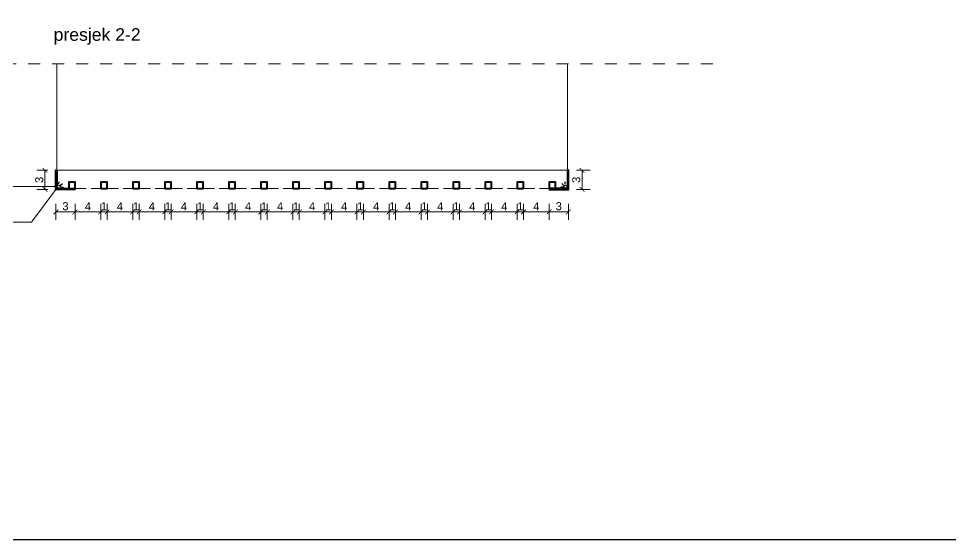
# Model space of a CAD drawing. Header units: centimetres. Extents: x -26724 to 60145, y -23645 to 6771.
# Drawn here: x -2536 to -1954, y -74 to 251 of the extents above; entities that cross this region are included whole.
import ezdxf

# ---------------------------------------------------------------- set-up
doc = ezdxf.new("R2010")
doc.units = ezdxf.units.CM
doc.linetypes.add('737', pattern=[10, 7, -3])
doc.linetypes.add('DALEKOVOD_VN', pattern=[5, 2.5, -2.5])
doc.layers.add('3.IZGLED 2', color=7, linetype='Continuous', lineweight=9, true_color=0x4a4a4a)
doc.layers.add('IZGLED 2', color=253, linetype='Continuous', lineweight=9, true_color=0x828282)
doc.layers.add('4.KOTE', color=88, linetype='Continuous', lineweight=15)
doc.layers.add('zid', color=7, linetype='Continuous', lineweight=40)
doc.layers.add('tekst', color=7, linetype='Continuous')
doc.styles.add('0.15', font='arial.ttf', dxfattribs={"height": 0.15})
doc.styles.get("Standard").update_dxf_attribs({"font": 'calibri.ttf'})
doc.dimstyles.new('ja 1 30 izgledi zidova', dxfattribs={"dimtxt": 5, "dimasz": 3, "dimexe": 5, "dimexo": 5, "dimgap": 1, "dimtad": 1, "dimdec": 0, "dimtxsty": 'Standard', "dimblk": 'ARCHTICK', "dimcen": 2.5, "dimclrd": 256, "dimclrt": 7, "dimadec": 0, "dimazin": 0, "dimtfac": 1, "dimtdec": 0, "dimtix": 1, "dimtmove": 1, "dimatfit": 3, "dimldrblk": 'ARCHTICK', "dimfxl": 5, "dimfxlon": 1, "dimlwd": 0, "dimlwe": 9, "dimarcsym": 0})

# ---------------------------------------------------------------- blocks, each defined once
blk = doc.blocks.new('_ArchTick')
at = {"color": 0, "linetype": 'ByBlock', "const_width": 0.15}
blk.add_lwpolyline([(-0.5, -0.5), (0.5, 0.5)], dxfattribs=at)
blk = doc.blocks.new('*D429')
at = {"layer": '4.KOTE', "color": 0, "lineweight": 9, "transparency": 16777216}
for p, q in [((-2517.29, 155.95), (-2524.09, 155.95)), ((-2517.29, 143.95), (-2524.09, 143.95))]:
    blk.add_line(p, q, dxfattribs=at)
at = {"layer": '4.KOTE', "lineweight": 0, "transparency": 16777216}
blk.add_line((-2519.09, 155.95), (-2519.09, 143.95), dxfattribs=at)
at = {"layer": 'Defpoints', "color": 0, "transparency": 16777216}
for p in [(-2512.29, 155.95), (-2519.09, 143.95), (-2512.29, 143.95)]:
    blk.add_point(p, dxfattribs=at)
at = {"layer": '4.KOTE', "lineweight": 0, "transparency": 16777216, "xscale": 3, "yscale": 3, "zscale": 3}
for p, rotation in [((-2519.09, 155.95), 90), ((-2519.09, 143.95), 270)]:
    blk.add_blockref('_ArchTick', p, dxfattribs=dict(at, rotation=rotation))
at = {"layer": '4.KOTE', "color": 7, "transparency": 16777216, "insert": (-2522.65, 149.95), "char_height": 5, "attachment_point": 5, "rotation": 90}
blk.add_mtext('{\\fArial|b0|i0|c238|p34;3}', dxfattribs=at)
blk = doc.blocks.new('*D430')
at = {"layer": '4.KOTE', "color": 0, "lineweight": 9, "transparency": 16777216}
for p, q in [((-2512.29, 134.89), (-2512.29, 124.89)), ((-2500.29, 134.89), (-2500.29, 124.89))]:
    blk.add_line(p, q, dxfattribs=at)
at = {"layer": '4.KOTE', "lineweight": 0, "transparency": 16777216}
blk.add_line((-2512.29, 129.89), (-2500.29, 129.89), dxfattribs=at)
at = {"layer": 'Defpoints', "color": 0, "transparency": 16777216}
for p in [(-2512.29, 143.95), (-2500.29, 143.95), (-2500.29, 129.89)]:
    blk.add_point(p, dxfattribs=at)
at = {"layer": '4.KOTE', "lineweight": 0, "transparency": 16777216, "xscale": 3, "yscale": 3, "zscale": 3, "rotation": 180}
blk.add_blockref('_ArchTick', (-2512.29, 129.89), dxfattribs=at)
at = {"layer": '4.KOTE', "lineweight": 0, "transparency": 16777216, "xscale": 3, "yscale": 3, "zscale": 3}
blk.add_blockref('_ArchTick', (-2500.29, 129.89), dxfattribs=at)
at = {"layer": '4.KOTE', "color": 7, "transparency": 16777216, "insert": (-2506.29, 133.45), "char_height": 5, "attachment_point": 5}
blk.add_mtext('{\\fArial|b0|i0|c238|p34;3}', dxfattribs=at)
blk = doc.blocks.new('*D431')
at = {"layer": '4.KOTE', "color": 0, "lineweight": 9, "transparency": 16777216}
for p, q in [((-2500.29, 134.89), (-2500.29, 124.89)), ((-2484.29, 134.89), (-2484.29, 124.89))]:
    blk.add_line(p, q, dxfattribs=at)
at = {"layer": '4.KOTE', "lineweight": 0, "transparency": 16777216}
blk.add_line((-2500.29, 129.89), (-2484.29, 129.89), dxfattribs=at)
at = {"layer": 'Defpoints', "color": 0, "transparency": 16777216}
for p in [(-2500.29, 143.95), (-2484.29, 144.55), (-2484.29, 129.89)]:
    blk.add_point(p, dxfattribs=at)
at = {"layer": '4.KOTE', "lineweight": 0, "transparency": 16777216, "xscale": 3, "yscale": 3, "zscale": 3, "rotation": 180}
blk.add_blockref('_ArchTick', (-2500.29, 129.89), dxfattribs=at)
at = {"layer": '4.KOTE', "lineweight": 0, "transparency": 16777216, "xscale": 3, "yscale": 3, "zscale": 3}
blk.add_blockref('_ArchTick', (-2484.29, 129.89), dxfattribs=at)
at = {"layer": '4.KOTE', "color": 7, "transparency": 16777216, "insert": (-2492.29, 133.39), "char_height": 5, "attachment_point": 5}
blk.add_mtext('{\\fArial|b0|i0|c238|p34;4}', dxfattribs=at)
blk = doc.blocks.new('*D432')
at = {"layer": '4.KOTE', "color": 0, "lineweight": 9, "transparency": 16777216}
for p, q in [((-2484.29, 134.89), (-2484.29, 124.89)), ((-2480.29, 134.89), (-2480.29, 124.89))]:
    blk.add_line(p, q, dxfattribs=at)
at = {"layer": '4.KOTE', "lineweight": 0, "transparency": 16777216}
blk.add_line((-2484.29, 129.89), (-2480.29, 129.89), dxfattribs=at)
at = {"layer": 'Defpoints', "color": 0, "transparency": 16777216}
for p in [(-2484.29, 155.95), (-2480.29, 144.55), (-2480.29, 129.89)]:
    blk.add_point(p, dxfattribs=at)
at = {"layer": '4.KOTE', "lineweight": 0, "transparency": 16777216, "xscale": 3, "yscale": 3, "zscale": 3, "rotation": 180}
blk.add_blockref('_ArchTick', (-2484.29, 129.89), dxfattribs=at)
at = {"layer": '4.KOTE', "lineweight": 0, "transparency": 16777216, "xscale": 3, "yscale": 3, "zscale": 3}
blk.add_blockref('_ArchTick', (-2480.29, 129.89), dxfattribs=at)
at = {"layer": '4.KOTE', "color": 7, "transparency": 16777216, "insert": (-2482.29, 133.4), "char_height": 5, "attachment_point": 5}
blk.add_mtext('{\\fArial|b0|i0|c238|p34;1}', dxfattribs=at)
blk = doc.blocks.new('*D433')
at = {"layer": '4.KOTE', "color": 0, "lineweight": 9, "transparency": 16777216}
for p, q in [((-2480.29, 134.89), (-2480.29, 124.89)), ((-2464.29, 134.89), (-2464.29, 124.89))]:
    blk.add_line(p, q, dxfattribs=at)
at = {"layer": '4.KOTE', "lineweight": 0, "transparency": 16777216}
blk.add_line((-2480.29, 129.89), (-2464.29, 129.89), dxfattribs=at)
at = {"layer": 'Defpoints', "color": 0, "transparency": 16777216}
for p in [(-2480.29, 143.95), (-2464.29, 144.55), (-2464.29, 129.89)]:
    blk.add_point(p, dxfattribs=at)
at = {"layer": '4.KOTE', "lineweight": 0, "transparency": 16777216, "xscale": 3, "yscale": 3, "zscale": 3, "rotation": 180}
blk.add_blockref('_ArchTick', (-2480.29, 129.89), dxfattribs=at)
at = {"layer": '4.KOTE', "lineweight": 0, "transparency": 16777216, "xscale": 3, "yscale": 3, "zscale": 3}
blk.add_blockref('_ArchTick', (-2464.29, 129.89), dxfattribs=at)
at = {"layer": '4.KOTE', "color": 7, "transparency": 16777216, "insert": (-2472.29, 133.39), "char_height": 5, "attachment_point": 5}
blk.add_mtext('{\\fArial|b0|i0|c238|p34;4}', dxfattribs=at)
blk = doc.blocks.new('*D434')
at = {"layer": '4.KOTE', "color": 0, "lineweight": 9, "transparency": 16777216}
for p, q in [((-2464.29, 134.89), (-2464.29, 124.89)), ((-2460.29, 134.89), (-2460.29, 124.89))]:
    blk.add_line(p, q, dxfattribs=at)
at = {"layer": '4.KOTE', "lineweight": 0, "transparency": 16777216}
blk.add_line((-2464.29, 129.89), (-2460.29, 129.89), dxfattribs=at)
at = {"layer": 'Defpoints', "color": 0, "transparency": 16777216}
for p in [(-2464.29, 144.55), (-2460.29, 144.55), (-2460.29, 129.89)]:
    blk.add_point(p, dxfattribs=at)
at = {"layer": '4.KOTE', "lineweight": 0, "transparency": 16777216, "xscale": 3, "yscale": 3, "zscale": 3, "rotation": 180}
blk.add_blockref('_ArchTick', (-2464.29, 129.89), dxfattribs=at)
at = {"layer": '4.KOTE', "lineweight": 0, "transparency": 16777216, "xscale": 3, "yscale": 3, "zscale": 3}
blk.add_blockref('_ArchTick', (-2460.29, 129.89), dxfattribs=at)
at = {"layer": '4.KOTE', "color": 7, "transparency": 16777216, "insert": (-2462.29, 133.4), "char_height": 5, "attachment_point": 5}
blk.add_mtext('{\\fArial|b0|i0|c238|p34;1}', dxfattribs=at)
blk = doc.blocks.new('*D435')
at = {"layer": '4.KOTE', "color": 0, "lineweight": 9, "transparency": 16777216}
for p, q in [((-2460.29, 134.89), (-2460.29, 124.89)), ((-2444.29, 134.89), (-2444.29, 124.89))]:
    blk.add_line(p, q, dxfattribs=at)
at = {"layer": '4.KOTE', "lineweight": 0, "transparency": 16777216}
blk.add_line((-2460.29, 129.89), (-2444.29, 129.89), dxfattribs=at)
at = {"layer": 'Defpoints', "color": 0, "transparency": 16777216}
for p in [(-2460.29, 143.95), (-2444.29, 144.55), (-2444.29, 129.89)]:
    blk.add_point(p, dxfattribs=at)
at = {"layer": '4.KOTE', "lineweight": 0, "transparency": 16777216, "xscale": 3, "yscale": 3, "zscale": 3, "rotation": 180}
blk.add_blockref('_ArchTick', (-2460.29, 129.89), dxfattribs=at)
at = {"layer": '4.KOTE', "lineweight": 0, "transparency": 16777216, "xscale": 3, "yscale": 3, "zscale": 3}
blk.add_blockref('_ArchTick', (-2444.29, 129.89), dxfattribs=at)
at = {"layer": '4.KOTE', "color": 7, "transparency": 16777216, "insert": (-2452.29, 133.39), "char_height": 5, "attachment_point": 5}
blk.add_mtext('{\\fArial|b0|i0|c238|p34;4}', dxfattribs=at)
blk = doc.blocks.new('*D436')
at = {"layer": '4.KOTE', "color": 0, "lineweight": 9, "transparency": 16777216}
for p, q in [((-2444.29, 134.89), (-2444.29, 124.89)), ((-2440.29, 134.89), (-2440.29, 124.89))]:
    blk.add_line(p, q, dxfattribs=at)
at = {"layer": '4.KOTE', "lineweight": 0, "transparency": 16777216}
blk.add_line((-2444.29, 129.89), (-2440.29, 129.89), dxfattribs=at)
at = {"layer": 'Defpoints', "color": 0, "transparency": 16777216}
for p in [(-2444.29, 144.55), (-2440.29, 144.55), (-2440.29, 129.89)]:
    blk.add_point(p, dxfattribs=at)
at = {"layer": '4.KOTE', "lineweight": 0, "transparency": 16777216, "xscale": 3, "yscale": 3, "zscale": 3, "rotation": 180}
blk.add_blockref('_ArchTick', (-2444.29, 129.89), dxfattribs=at)
at = {"layer": '4.KOTE', "lineweight": 0, "transparency": 16777216, "xscale": 3, "yscale": 3, "zscale": 3}
blk.add_blockref('_ArchTick', (-2440.29, 129.89), dxfattribs=at)
at = {"layer": '4.KOTE', "color": 7, "transparency": 16777216, "insert": (-2442.29, 133.4), "char_height": 5, "attachment_point": 5}
blk.add_mtext('{\\fArial|b0|i0|c238|p34;1}', dxfattribs=at)
blk = doc.blocks.new('*D437')
at = {"layer": '4.KOTE', "color": 0, "lineweight": 9, "transparency": 16777216}
for p, q in [((-2440.29, 134.89), (-2440.29, 124.89)), ((-2424.29, 134.89), (-2424.29, 124.89))]:
    blk.add_line(p, q, dxfattribs=at)
at = {"layer": '4.KOTE', "lineweight": 0, "transparency": 16777216}
blk.add_line((-2440.29, 129.89), (-2424.29, 129.89), dxfattribs=at)
at = {"layer": 'Defpoints', "color": 0, "transparency": 16777216}
for p in [(-2440.29, 143.95), (-2424.29, 144.55), (-2424.29, 129.89)]:
    blk.add_point(p, dxfattribs=at)
at = {"layer": '4.KOTE', "lineweight": 0, "transparency": 16777216, "xscale": 3, "yscale": 3, "zscale": 3, "rotation": 180}
blk.add_blockref('_ArchTick', (-2440.29, 129.89), dxfattribs=at)
at = {"layer": '4.KOTE', "lineweight": 0, "transparency": 16777216, "xscale": 3, "yscale": 3, "zscale": 3}
blk.add_blockref('_ArchTick', (-2424.29, 129.89), dxfattribs=at)
at = {"layer": '4.KOTE', "color": 7, "transparency": 16777216, "insert": (-2432.29, 133.39), "char_height": 5, "attachment_point": 5}
blk.add_mtext('{\\fArial|b0|i0|c238|p34;4}', dxfattribs=at)
blk = doc.blocks.new('*D438')
at = {"layer": '4.KOTE', "color": 0, "lineweight": 9, "transparency": 16777216}
for p, q in [((-2424.29, 134.89), (-2424.29, 124.89)), ((-2420.29, 134.89), (-2420.29, 124.89))]:
    blk.add_line(p, q, dxfattribs=at)
at = {"layer": '4.KOTE', "lineweight": 0, "transparency": 16777216}
blk.add_line((-2424.29, 129.89), (-2420.29, 129.89), dxfattribs=at)
at = {"layer": 'Defpoints', "color": 0, "transparency": 16777216}
for p in [(-2424.29, 144.55), (-2420.29, 144.55), (-2420.29, 129.89)]:
    blk.add_point(p, dxfattribs=at)
at = {"layer": '4.KOTE', "lineweight": 0, "transparency": 16777216, "xscale": 3, "yscale": 3, "zscale": 3, "rotation": 180}
blk.add_blockref('_ArchTick', (-2424.29, 129.89), dxfattribs=at)
at = {"layer": '4.KOTE', "lineweight": 0, "transparency": 16777216, "xscale": 3, "yscale": 3, "zscale": 3}
blk.add_blockref('_ArchTick', (-2420.29, 129.89), dxfattribs=at)
at = {"layer": '4.KOTE', "color": 7, "transparency": 16777216, "insert": (-2422.29, 133.4), "char_height": 5, "attachment_point": 5}
blk.add_mtext('{\\fArial|b0|i0|c238|p34;1}', dxfattribs=at)
blk = doc.blocks.new('*D439')
at = {"layer": '4.KOTE', "color": 0, "lineweight": 9, "transparency": 16777216}
for p, q in [((-2420.29, 134.89), (-2420.29, 124.89)), ((-2404.29, 134.89), (-2404.29, 124.89))]:
    blk.add_line(p, q, dxfattribs=at)
at = {"layer": '4.KOTE', "lineweight": 0, "transparency": 16777216}
blk.add_line((-2420.29, 129.89), (-2404.29, 129.89), dxfattribs=at)
at = {"layer": 'Defpoints', "color": 0, "transparency": 16777216}
for p in [(-2420.29, 143.95), (-2404.29, 144.55), (-2404.29, 129.89)]:
    blk.add_point(p, dxfattribs=at)
at = {"layer": '4.KOTE', "lineweight": 0, "transparency": 16777216, "xscale": 3, "yscale": 3, "zscale": 3, "rotation": 180}
blk.add_blockref('_ArchTick', (-2420.29, 129.89), dxfattribs=at)
at = {"layer": '4.KOTE', "lineweight": 0, "transparency": 16777216, "xscale": 3, "yscale": 3, "zscale": 3}
blk.add_blockref('_ArchTick', (-2404.29, 129.89), dxfattribs=at)
at = {"layer": '4.KOTE', "color": 7, "transparency": 16777216, "insert": (-2412.29, 133.39), "char_height": 5, "attachment_point": 5}
blk.add_mtext('{\\fArial|b0|i0|c238|p34;4}', dxfattribs=at)
blk = doc.blocks.new('*D440')
at = {"layer": '4.KOTE', "color": 0, "lineweight": 9, "transparency": 16777216}
for p, q in [((-2404.29, 134.89), (-2404.29, 124.89)), ((-2400.29, 134.89), (-2400.29, 124.89))]:
    blk.add_line(p, q, dxfattribs=at)
at = {"layer": '4.KOTE', "lineweight": 0, "transparency": 16777216}
blk.add_line((-2404.29, 129.89), (-2400.29, 129.89), dxfattribs=at)
at = {"layer": 'Defpoints', "color": 0, "transparency": 16777216}
for p in [(-2404.29, 144.55), (-2400.29, 144.55), (-2400.29, 129.89)]:
    blk.add_point(p, dxfattribs=at)
at = {"layer": '4.KOTE', "lineweight": 0, "transparency": 16777216, "xscale": 3, "yscale": 3, "zscale": 3, "rotation": 180}
blk.add_blockref('_ArchTick', (-2404.29, 129.89), dxfattribs=at)
at = {"layer": '4.KOTE', "lineweight": 0, "transparency": 16777216, "xscale": 3, "yscale": 3, "zscale": 3}
blk.add_blockref('_ArchTick', (-2400.29, 129.89), dxfattribs=at)
at = {"layer": '4.KOTE', "color": 7, "transparency": 16777216, "insert": (-2402.29, 133.4), "char_height": 5, "attachment_point": 5}
blk.add_mtext('{\\fArial|b0|i0|c238|p34;1}', dxfattribs=at)
blk = doc.blocks.new('*D441')
at = {"layer": '4.KOTE', "color": 0, "lineweight": 9, "transparency": 16777216}
for p, q in [((-2400.29, 134.89), (-2400.29, 124.89)), ((-2384.29, 134.89), (-2384.29, 124.89))]:
    blk.add_line(p, q, dxfattribs=at)
at = {"layer": '4.KOTE', "lineweight": 0, "transparency": 16777216}
blk.add_line((-2400.29, 129.89), (-2384.29, 129.89), dxfattribs=at)
at = {"layer": 'Defpoints', "color": 0, "transparency": 16777216}
for p in [(-2400.29, 143.95), (-2384.29, 144.55), (-2384.29, 129.89)]:
    blk.add_point(p, dxfattribs=at)
at = {"layer": '4.KOTE', "lineweight": 0, "transparency": 16777216, "xscale": 3, "yscale": 3, "zscale": 3, "rotation": 180}
blk.add_blockref('_ArchTick', (-2400.29, 129.89), dxfattribs=at)
at = {"layer": '4.KOTE', "lineweight": 0, "transparency": 16777216, "xscale": 3, "yscale": 3, "zscale": 3}
blk.add_blockref('_ArchTick', (-2384.29, 129.89), dxfattribs=at)
at = {"layer": '4.KOTE', "color": 7, "transparency": 16777216, "insert": (-2392.29, 133.39), "char_height": 5, "attachment_point": 5}
blk.add_mtext('{\\fArial|b0|i0|c238|p34;4}', dxfattribs=at)
blk = doc.blocks.new('*D442')
at = {"layer": '4.KOTE', "color": 0, "lineweight": 9, "transparency": 16777216}
for p, q in [((-2384.29, 134.89), (-2384.29, 124.89)), ((-2380.29, 134.89), (-2380.29, 124.89))]:
    blk.add_line(p, q, dxfattribs=at)
at = {"layer": '4.KOTE', "lineweight": 0, "transparency": 16777216}
blk.add_line((-2384.29, 129.89), (-2380.29, 129.89), dxfattribs=at)
at = {"layer": 'Defpoints', "color": 0, "transparency": 16777216}
for p in [(-2384.29, 144.55), (-2380.29, 144.55), (-2380.29, 129.89)]:
    blk.add_point(p, dxfattribs=at)
at = {"layer": '4.KOTE', "lineweight": 0, "transparency": 16777216, "xscale": 3, "yscale": 3, "zscale": 3, "rotation": 180}
blk.add_blockref('_ArchTick', (-2384.29, 129.89), dxfattribs=at)
at = {"layer": '4.KOTE', "lineweight": 0, "transparency": 16777216, "xscale": 3, "yscale": 3, "zscale": 3}
blk.add_blockref('_ArchTick', (-2380.29, 129.89), dxfattribs=at)
at = {"layer": '4.KOTE', "color": 7, "transparency": 16777216, "insert": (-2382.29, 133.4), "char_height": 5, "attachment_point": 5}
blk.add_mtext('{\\fArial|b0|i0|c238|p34;1}', dxfattribs=at)
blk = doc.blocks.new('*D453')
at = {"layer": '4.KOTE', "color": 0, "lineweight": 9, "transparency": 16777216}
for p, q in [((-2380.29, 134.89), (-2380.29, 124.89)), ((-2364.29, 134.89), (-2364.29, 124.89))]:
    blk.add_line(p, q, dxfattribs=at)
at = {"layer": '4.KOTE', "lineweight": 0, "transparency": 16777216}
blk.add_line((-2380.29, 129.89), (-2364.29, 129.89), dxfattribs=at)
at = {"layer": 'Defpoints', "color": 0, "transparency": 16777216}
for p in [(-2380.29, 143.95), (-2364.29, 144.55), (-2364.29, 129.89)]:
    blk.add_point(p, dxfattribs=at)
at = {"layer": '4.KOTE', "lineweight": 0, "transparency": 16777216, "xscale": 3, "yscale": 3, "zscale": 3, "rotation": 180}
blk.add_blockref('_ArchTick', (-2380.29, 129.89), dxfattribs=at)
at = {"layer": '4.KOTE', "lineweight": 0, "transparency": 16777216, "xscale": 3, "yscale": 3, "zscale": 3}
blk.add_blockref('_ArchTick', (-2364.29, 129.89), dxfattribs=at)
at = {"layer": '4.KOTE', "color": 7, "transparency": 16777216, "insert": (-2372.29, 133.39), "char_height": 5, "attachment_point": 5}
blk.add_mtext('{\\fArial|b0|i0|c238|p34;4}', dxfattribs=at)
blk = doc.blocks.new('*D454')
at = {"layer": '4.KOTE', "color": 0, "lineweight": 9, "transparency": 16777216}
for p, q in [((-2364.29, 134.89), (-2364.29, 124.89)), ((-2360.29, 134.89), (-2360.29, 124.89))]:
    blk.add_line(p, q, dxfattribs=at)
at = {"layer": '4.KOTE', "lineweight": 0, "transparency": 16777216}
blk.add_line((-2364.29, 129.89), (-2360.29, 129.89), dxfattribs=at)
at = {"layer": 'Defpoints', "color": 0, "transparency": 16777216}
for p in [(-2364.29, 144.55), (-2360.29, 144.55), (-2360.29, 129.89)]:
    blk.add_point(p, dxfattribs=at)
at = {"layer": '4.KOTE', "lineweight": 0, "transparency": 16777216, "xscale": 3, "yscale": 3, "zscale": 3, "rotation": 180}
blk.add_blockref('_ArchTick', (-2364.29, 129.89), dxfattribs=at)
at = {"layer": '4.KOTE', "lineweight": 0, "transparency": 16777216, "xscale": 3, "yscale": 3, "zscale": 3}
blk.add_blockref('_ArchTick', (-2360.29, 129.89), dxfattribs=at)
at = {"layer": '4.KOTE', "color": 7, "transparency": 16777216, "insert": (-2362.29, 133.4), "char_height": 5, "attachment_point": 5}
blk.add_mtext('{\\fArial|b0|i0|c238|p34;1}', dxfattribs=at)
blk = doc.blocks.new('*D443')
at = {"layer": '4.KOTE', "color": 0, "lineweight": 9, "transparency": 16777216}
for p, q in [((-2360.29, 134.89), (-2360.29, 124.89)), ((-2344.29, 134.89), (-2344.29, 124.89))]:
    blk.add_line(p, q, dxfattribs=at)
at = {"layer": '4.KOTE', "lineweight": 0, "transparency": 16777216}
blk.add_line((-2360.29, 129.89), (-2344.29, 129.89), dxfattribs=at)
at = {"layer": 'Defpoints', "color": 0, "transparency": 16777216}
for p in [(-2360.29, 143.95), (-2344.29, 144.55), (-2344.29, 129.89)]:
    blk.add_point(p, dxfattribs=at)
at = {"layer": '4.KOTE', "lineweight": 0, "transparency": 16777216, "xscale": 3, "yscale": 3, "zscale": 3, "rotation": 180}
blk.add_blockref('_ArchTick', (-2360.29, 129.89), dxfattribs=at)
at = {"layer": '4.KOTE', "lineweight": 0, "transparency": 16777216, "xscale": 3, "yscale": 3, "zscale": 3}
blk.add_blockref('_ArchTick', (-2344.29, 129.89), dxfattribs=at)
at = {"layer": '4.KOTE', "color": 7, "transparency": 16777216, "insert": (-2352.29, 133.39), "char_height": 5, "attachment_point": 5}
blk.add_mtext('{\\fArial|b0|i0|c238|p34;4}', dxfattribs=at)
blk = doc.blocks.new('*D444')
at = {"layer": '4.KOTE', "color": 0, "lineweight": 9, "transparency": 16777216}
for p, q in [((-2344.29, 134.89), (-2344.29, 124.89)), ((-2340.29, 134.89), (-2340.29, 124.89))]:
    blk.add_line(p, q, dxfattribs=at)
at = {"layer": '4.KOTE', "lineweight": 0, "transparency": 16777216}
blk.add_line((-2344.29, 129.89), (-2340.29, 129.89), dxfattribs=at)
at = {"layer": 'Defpoints', "color": 0, "transparency": 16777216}
for p in [(-2344.29, 144.55), (-2340.29, 144.55), (-2340.29, 129.89)]:
    blk.add_point(p, dxfattribs=at)
at = {"layer": '4.KOTE', "lineweight": 0, "transparency": 16777216, "xscale": 3, "yscale": 3, "zscale": 3, "rotation": 180}
blk.add_blockref('_ArchTick', (-2344.29, 129.89), dxfattribs=at)
at = {"layer": '4.KOTE', "lineweight": 0, "transparency": 16777216, "xscale": 3, "yscale": 3, "zscale": 3}
blk.add_blockref('_ArchTick', (-2340.29, 129.89), dxfattribs=at)
at = {"layer": '4.KOTE', "color": 7, "transparency": 16777216, "insert": (-2342.29, 133.4), "char_height": 5, "attachment_point": 5}
blk.add_mtext('{\\fArial|b0|i0|c238|p34;1}', dxfattribs=at)
blk = doc.blocks.new('*D445')
at = {"layer": '4.KOTE', "color": 0, "lineweight": 9, "transparency": 16777216}
for p, q in [((-2340.29, 134.89), (-2340.29, 124.89)), ((-2324.29, 134.89), (-2324.29, 124.89))]:
    blk.add_line(p, q, dxfattribs=at)
at = {"layer": '4.KOTE', "lineweight": 0, "transparency": 16777216}
blk.add_line((-2340.29, 129.89), (-2324.29, 129.89), dxfattribs=at)
at = {"layer": 'Defpoints', "color": 0, "transparency": 16777216}
for p in [(-2340.29, 143.95), (-2324.29, 144.55), (-2324.29, 129.89)]:
    blk.add_point(p, dxfattribs=at)
at = {"layer": '4.KOTE', "lineweight": 0, "transparency": 16777216, "xscale": 3, "yscale": 3, "zscale": 3, "rotation": 180}
blk.add_blockref('_ArchTick', (-2340.29, 129.89), dxfattribs=at)
at = {"layer": '4.KOTE', "lineweight": 0, "transparency": 16777216, "xscale": 3, "yscale": 3, "zscale": 3}
blk.add_blockref('_ArchTick', (-2324.29, 129.89), dxfattribs=at)
at = {"layer": '4.KOTE', "color": 7, "transparency": 16777216, "insert": (-2332.29, 133.39), "char_height": 5, "attachment_point": 5}
blk.add_mtext('{\\fArial|b0|i0|c238|p34;4}', dxfattribs=at)
blk = doc.blocks.new('*D446')
at = {"layer": '4.KOTE', "color": 0, "lineweight": 9, "transparency": 16777216}
for p, q in [((-2324.29, 134.89), (-2324.29, 124.89)), ((-2320.29, 134.89), (-2320.29, 124.89))]:
    blk.add_line(p, q, dxfattribs=at)
at = {"layer": '4.KOTE', "lineweight": 0, "transparency": 16777216}
blk.add_line((-2324.29, 129.89), (-2320.29, 129.89), dxfattribs=at)
at = {"layer": 'Defpoints', "color": 0, "transparency": 16777216}
for p in [(-2324.29, 144.55), (-2320.29, 144.55), (-2320.29, 129.89)]:
    blk.add_point(p, dxfattribs=at)
at = {"layer": '4.KOTE', "lineweight": 0, "transparency": 16777216, "xscale": 3, "yscale": 3, "zscale": 3, "rotation": 180}
blk.add_blockref('_ArchTick', (-2324.29, 129.89), dxfattribs=at)
at = {"layer": '4.KOTE', "lineweight": 0, "transparency": 16777216, "xscale": 3, "yscale": 3, "zscale": 3}
blk.add_blockref('_ArchTick', (-2320.29, 129.89), dxfattribs=at)
at = {"layer": '4.KOTE', "color": 7, "transparency": 16777216, "insert": (-2322.29, 133.4), "char_height": 5, "attachment_point": 5}
blk.add_mtext('{\\fArial|b0|i0|c238|p34;1}', dxfattribs=at)
blk = doc.blocks.new('*D447')
at = {"layer": '4.KOTE', "color": 0, "lineweight": 9, "transparency": 16777216}
for p, q in [((-2320.29, 134.89), (-2320.29, 124.89)), ((-2304.29, 134.89), (-2304.29, 124.89))]:
    blk.add_line(p, q, dxfattribs=at)
at = {"layer": '4.KOTE', "lineweight": 0, "transparency": 16777216}
blk.add_line((-2320.29, 129.89), (-2304.29, 129.89), dxfattribs=at)
at = {"layer": 'Defpoints', "color": 0, "transparency": 16777216}
for p in [(-2320.29, 143.95), (-2304.29, 144.55), (-2304.29, 129.89)]:
    blk.add_point(p, dxfattribs=at)
at = {"layer": '4.KOTE', "lineweight": 0, "transparency": 16777216, "xscale": 3, "yscale": 3, "zscale": 3, "rotation": 180}
blk.add_blockref('_ArchTick', (-2320.29, 129.89), dxfattribs=at)
at = {"layer": '4.KOTE', "lineweight": 0, "transparency": 16777216, "xscale": 3, "yscale": 3, "zscale": 3}
blk.add_blockref('_ArchTick', (-2304.29, 129.89), dxfattribs=at)
at = {"layer": '4.KOTE', "color": 7, "transparency": 16777216, "insert": (-2312.29, 133.39), "char_height": 5, "attachment_point": 5}
blk.add_mtext('{\\fArial|b0|i0|c238|p34;4}', dxfattribs=at)
blk = doc.blocks.new('*D448')
at = {"layer": '4.KOTE', "color": 0, "lineweight": 9, "transparency": 16777216}
for p, q in [((-2304.29, 134.89), (-2304.29, 124.89)), ((-2300.29, 134.89), (-2300.29, 124.89))]:
    blk.add_line(p, q, dxfattribs=at)
at = {"layer": '4.KOTE', "lineweight": 0, "transparency": 16777216}
blk.add_line((-2304.29, 129.89), (-2300.29, 129.89), dxfattribs=at)
at = {"layer": 'Defpoints', "color": 0, "transparency": 16777216}
for p in [(-2304.29, 144.55), (-2300.29, 144.55), (-2300.29, 129.89)]:
    blk.add_point(p, dxfattribs=at)
at = {"layer": '4.KOTE', "lineweight": 0, "transparency": 16777216, "xscale": 3, "yscale": 3, "zscale": 3, "rotation": 180}
blk.add_blockref('_ArchTick', (-2304.29, 129.89), dxfattribs=at)
at = {"layer": '4.KOTE', "lineweight": 0, "transparency": 16777216, "xscale": 3, "yscale": 3, "zscale": 3}
blk.add_blockref('_ArchTick', (-2300.29, 129.89), dxfattribs=at)
at = {"layer": '4.KOTE', "color": 7, "transparency": 16777216, "insert": (-2302.29, 133.4), "char_height": 5, "attachment_point": 5}
blk.add_mtext('{\\fArial|b0|i0|c238|p34;1}', dxfattribs=at)
blk = doc.blocks.new('*D449')
at = {"layer": '4.KOTE', "color": 0, "lineweight": 9, "transparency": 16777216}
for p, q in [((-2300.29, 134.89), (-2300.29, 124.89)), ((-2284.29, 134.89), (-2284.29, 124.89))]:
    blk.add_line(p, q, dxfattribs=at)
at = {"layer": '4.KOTE', "lineweight": 0, "transparency": 16777216}
blk.add_line((-2300.29, 129.89), (-2284.29, 129.89), dxfattribs=at)
at = {"layer": 'Defpoints', "color": 0, "transparency": 16777216}
for p in [(-2300.29, 143.95), (-2284.29, 144.55), (-2284.29, 129.89)]:
    blk.add_point(p, dxfattribs=at)
at = {"layer": '4.KOTE', "lineweight": 0, "transparency": 16777216, "xscale": 3, "yscale": 3, "zscale": 3, "rotation": 180}
blk.add_blockref('_ArchTick', (-2300.29, 129.89), dxfattribs=at)
at = {"layer": '4.KOTE', "lineweight": 0, "transparency": 16777216, "xscale": 3, "yscale": 3, "zscale": 3}
blk.add_blockref('_ArchTick', (-2284.29, 129.89), dxfattribs=at)
at = {"layer": '4.KOTE', "color": 7, "transparency": 16777216, "insert": (-2292.29, 133.39), "char_height": 5, "attachment_point": 5}
blk.add_mtext('{\\fArial|b0|i0|c238|p34;4}', dxfattribs=at)
blk = doc.blocks.new('*D450')
at = {"layer": '4.KOTE', "color": 0, "lineweight": 9, "transparency": 16777216}
for p, q in [((-2284.29, 134.89), (-2284.29, 124.89)), ((-2280.29, 134.89), (-2280.29, 124.89))]:
    blk.add_line(p, q, dxfattribs=at)
at = {"layer": '4.KOTE', "lineweight": 0, "transparency": 16777216}
blk.add_line((-2284.29, 129.89), (-2280.29, 129.89), dxfattribs=at)
at = {"layer": 'Defpoints', "color": 0, "transparency": 16777216}
for p in [(-2284.29, 144.55), (-2280.29, 144.55), (-2280.29, 129.89)]:
    blk.add_point(p, dxfattribs=at)
at = {"layer": '4.KOTE', "lineweight": 0, "transparency": 16777216, "xscale": 3, "yscale": 3, "zscale": 3, "rotation": 180}
blk.add_blockref('_ArchTick', (-2284.29, 129.89), dxfattribs=at)
at = {"layer": '4.KOTE', "lineweight": 0, "transparency": 16777216, "xscale": 3, "yscale": 3, "zscale": 3}
blk.add_blockref('_ArchTick', (-2280.29, 129.89), dxfattribs=at)
at = {"layer": '4.KOTE', "color": 7, "transparency": 16777216, "insert": (-2282.29, 133.4), "char_height": 5, "attachment_point": 5}
blk.add_mtext('{\\fArial|b0|i0|c238|p34;1}', dxfattribs=at)
blk = doc.blocks.new('*D451')
at = {"layer": '4.KOTE', "color": 0, "lineweight": 9, "transparency": 16777216}
for p, q in [((-2280.29, 134.89), (-2280.29, 124.89)), ((-2264.29, 134.89), (-2264.29, 124.89))]:
    blk.add_line(p, q, dxfattribs=at)
at = {"layer": '4.KOTE', "lineweight": 0, "transparency": 16777216}
blk.add_line((-2280.29, 129.89), (-2264.29, 129.89), dxfattribs=at)
at = {"layer": 'Defpoints', "color": 0, "transparency": 16777216}
for p in [(-2280.29, 143.95), (-2264.29, 144.55), (-2264.29, 129.89)]:
    blk.add_point(p, dxfattribs=at)
at = {"layer": '4.KOTE', "lineweight": 0, "transparency": 16777216, "xscale": 3, "yscale": 3, "zscale": 3, "rotation": 180}
blk.add_blockref('_ArchTick', (-2280.29, 129.89), dxfattribs=at)
at = {"layer": '4.KOTE', "lineweight": 0, "transparency": 16777216, "xscale": 3, "yscale": 3, "zscale": 3}
blk.add_blockref('_ArchTick', (-2264.29, 129.89), dxfattribs=at)
at = {"layer": '4.KOTE', "color": 7, "transparency": 16777216, "insert": (-2272.29, 133.39), "char_height": 5, "attachment_point": 5}
blk.add_mtext('{\\fArial|b0|i0|c238|p34;4}', dxfattribs=at)
blk = doc.blocks.new('*D452')
at = {"layer": '4.KOTE', "color": 0, "lineweight": 9, "transparency": 16777216}
for p, q in [((-2264.29, 134.89), (-2264.29, 124.89)), ((-2260.29, 134.89), (-2260.29, 124.89))]:
    blk.add_line(p, q, dxfattribs=at)
at = {"layer": '4.KOTE', "lineweight": 0, "transparency": 16777216}
blk.add_line((-2264.29, 129.89), (-2260.29, 129.89), dxfattribs=at)
at = {"layer": 'Defpoints', "color": 0, "transparency": 16777216}
for p in [(-2264.29, 144.55), (-2260.29, 144.55), (-2260.29, 129.89)]:
    blk.add_point(p, dxfattribs=at)
at = {"layer": '4.KOTE', "lineweight": 0, "transparency": 16777216, "xscale": 3, "yscale": 3, "zscale": 3, "rotation": 180}
blk.add_blockref('_ArchTick', (-2264.29, 129.89), dxfattribs=at)
at = {"layer": '4.KOTE', "lineweight": 0, "transparency": 16777216, "xscale": 3, "yscale": 3, "zscale": 3}
blk.add_blockref('_ArchTick', (-2260.29, 129.89), dxfattribs=at)
at = {"layer": '4.KOTE', "color": 7, "transparency": 16777216, "insert": (-2262.29, 133.4), "char_height": 5, "attachment_point": 5}
blk.add_mtext('{\\fArial|b0|i0|c238|p34;1}', dxfattribs=at)
blk = doc.blocks.new('*D458')
at = {"layer": '4.KOTE', "color": 0, "lineweight": 9, "transparency": 16777216}
for p, q in [((-2260.29, 134.89), (-2260.29, 124.89)), ((-2244.29, 134.89), (-2244.29, 124.89))]:
    blk.add_line(p, q, dxfattribs=at)
at = {"layer": '4.KOTE', "lineweight": 0, "transparency": 16777216}
blk.add_line((-2260.29, 129.89), (-2244.29, 129.89), dxfattribs=at)
at = {"layer": 'Defpoints', "color": 0, "transparency": 16777216}
for p in [(-2260.29, 143.95), (-2244.29, 144.55), (-2244.29, 129.89)]:
    blk.add_point(p, dxfattribs=at)
at = {"layer": '4.KOTE', "lineweight": 0, "transparency": 16777216, "xscale": 3, "yscale": 3, "zscale": 3, "rotation": 180}
blk.add_blockref('_ArchTick', (-2260.29, 129.89), dxfattribs=at)
at = {"layer": '4.KOTE', "lineweight": 0, "transparency": 16777216, "xscale": 3, "yscale": 3, "zscale": 3}
blk.add_blockref('_ArchTick', (-2244.29, 129.89), dxfattribs=at)
at = {"layer": '4.KOTE', "color": 7, "transparency": 16777216, "insert": (-2252.29, 133.39), "char_height": 5, "attachment_point": 5}
blk.add_mtext('{\\fArial|b0|i0|c238|p34;4}', dxfattribs=at)
blk = doc.blocks.new('*D459')
at = {"layer": '4.KOTE', "color": 0, "lineweight": 9, "transparency": 16777216}
for p, q in [((-2244.29, 134.89), (-2244.29, 124.89)), ((-2240.29, 134.89), (-2240.29, 124.89))]:
    blk.add_line(p, q, dxfattribs=at)
at = {"layer": '4.KOTE', "lineweight": 0, "transparency": 16777216}
blk.add_line((-2244.29, 129.89), (-2240.29, 129.89), dxfattribs=at)
at = {"layer": 'Defpoints', "color": 0, "transparency": 16777216}
for p in [(-2244.29, 144.55), (-2240.29, 144.55), (-2240.29, 129.89)]:
    blk.add_point(p, dxfattribs=at)
at = {"layer": '4.KOTE', "lineweight": 0, "transparency": 16777216, "xscale": 3, "yscale": 3, "zscale": 3, "rotation": 180}
blk.add_blockref('_ArchTick', (-2244.29, 129.89), dxfattribs=at)
at = {"layer": '4.KOTE', "lineweight": 0, "transparency": 16777216, "xscale": 3, "yscale": 3, "zscale": 3}
blk.add_blockref('_ArchTick', (-2240.29, 129.89), dxfattribs=at)
at = {"layer": '4.KOTE', "color": 7, "transparency": 16777216, "insert": (-2242.29, 133.4), "char_height": 5, "attachment_point": 5}
blk.add_mtext('{\\fArial|b0|i0|c238|p34;1}', dxfattribs=at)
blk = doc.blocks.new('*D455')
at = {"layer": '4.KOTE', "color": 0, "lineweight": 9, "transparency": 16777216}
for p, q in [((-2240.29, 134.89), (-2240.29, 124.89)), ((-2224.29, 134.89), (-2224.29, 124.89))]:
    blk.add_line(p, q, dxfattribs=at)
at = {"layer": '4.KOTE', "lineweight": 0, "transparency": 16777216}
blk.add_line((-2240.29, 129.89), (-2224.29, 129.89), dxfattribs=at)
at = {"layer": 'Defpoints', "color": 0, "transparency": 16777216}
for p in [(-2240.29, 143.95), (-2224.29, 144.55), (-2224.29, 129.89)]:
    blk.add_point(p, dxfattribs=at)
at = {"layer": '4.KOTE', "lineweight": 0, "transparency": 16777216, "xscale": 3, "yscale": 3, "zscale": 3, "rotation": 180}
blk.add_blockref('_ArchTick', (-2240.29, 129.89), dxfattribs=at)
at = {"layer": '4.KOTE', "lineweight": 0, "transparency": 16777216, "xscale": 3, "yscale": 3, "zscale": 3}
blk.add_blockref('_ArchTick', (-2224.29, 129.89), dxfattribs=at)
at = {"layer": '4.KOTE', "color": 7, "transparency": 16777216, "insert": (-2232.29, 133.39), "char_height": 5, "attachment_point": 5}
blk.add_mtext('{\\fArial|b0|i0|c238|p34;4}', dxfattribs=at)
blk = doc.blocks.new('*D456')
at = {"layer": '4.KOTE', "color": 0, "lineweight": 9, "transparency": 16777216}
for p, q in [((-2224.29, 134.89), (-2224.29, 124.89)), ((-2220.29, 134.89), (-2220.29, 124.89))]:
    blk.add_line(p, q, dxfattribs=at)
at = {"layer": '4.KOTE', "lineweight": 0, "transparency": 16777216}
blk.add_line((-2224.29, 129.89), (-2220.29, 129.89), dxfattribs=at)
at = {"layer": 'Defpoints', "color": 0, "transparency": 16777216}
for p in [(-2224.29, 144.55), (-2220.29, 144.55), (-2220.29, 129.89)]:
    blk.add_point(p, dxfattribs=at)
at = {"layer": '4.KOTE', "lineweight": 0, "transparency": 16777216, "xscale": 3, "yscale": 3, "zscale": 3, "rotation": 180}
blk.add_blockref('_ArchTick', (-2224.29, 129.89), dxfattribs=at)
at = {"layer": '4.KOTE', "lineweight": 0, "transparency": 16777216, "xscale": 3, "yscale": 3, "zscale": 3}
blk.add_blockref('_ArchTick', (-2220.29, 129.89), dxfattribs=at)
at = {"layer": '4.KOTE', "color": 7, "transparency": 16777216, "insert": (-2222.29, 133.4), "char_height": 5, "attachment_point": 5}
blk.add_mtext('{\\fArial|b0|i0|c238|p34;1}', dxfattribs=at)
blk = doc.blocks.new('*D457')
at = {"layer": '4.KOTE', "color": 0, "lineweight": 9, "transparency": 16777216}
for p, q in [((-2220.29, 134.89), (-2220.29, 124.89)), ((-2204.29, 134.89), (-2204.29, 124.89))]:
    blk.add_line(p, q, dxfattribs=at)
at = {"layer": '4.KOTE', "lineweight": 0, "transparency": 16777216}
blk.add_line((-2220.29, 129.89), (-2204.29, 129.89), dxfattribs=at)
at = {"layer": 'Defpoints', "color": 0, "transparency": 16777216}
for p in [(-2220.29, 143.95), (-2204.29, 144.55), (-2204.29, 129.89)]:
    blk.add_point(p, dxfattribs=at)
at = {"layer": '4.KOTE', "lineweight": 0, "transparency": 16777216, "xscale": 3, "yscale": 3, "zscale": 3, "rotation": 180}
blk.add_blockref('_ArchTick', (-2220.29, 129.89), dxfattribs=at)
at = {"layer": '4.KOTE', "lineweight": 0, "transparency": 16777216, "xscale": 3, "yscale": 3, "zscale": 3}
blk.add_blockref('_ArchTick', (-2204.29, 129.89), dxfattribs=at)
at = {"layer": '4.KOTE', "color": 7, "transparency": 16777216, "insert": (-2212.29, 133.39), "char_height": 5, "attachment_point": 5}
blk.add_mtext('{\\fArial|b0|i0|c238|p34;4}', dxfattribs=at)
blk = doc.blocks.new('*D460')
at = {"layer": '4.KOTE', "color": 0, "lineweight": 9, "transparency": 16777216}
for p, q in [((-2204.29, 134.89), (-2204.29, 124.89)), ((-2192.29, 134.89), (-2192.29, 124.89))]:
    blk.add_line(p, q, dxfattribs=at)
at = {"layer": '4.KOTE', "lineweight": 0, "transparency": 16777216}
blk.add_line((-2192.29, 129.89), (-2204.29, 129.89), dxfattribs=at)
at = {"layer": 'Defpoints', "color": 0, "transparency": 16777216}
for p in [(-2204.29, 143.95), (-2192.29, 143.95), (-2204.29, 129.89)]:
    blk.add_point(p, dxfattribs=at)
at = {"layer": '4.KOTE', "lineweight": 0, "transparency": 16777216, "xscale": 3, "yscale": 3, "zscale": 3, "rotation": 180}
blk.add_blockref('_ArchTick', (-2204.29, 129.89), dxfattribs=at)
at = {"layer": '4.KOTE', "lineweight": 0, "transparency": 16777216, "xscale": 3, "yscale": 3, "zscale": 3}
blk.add_blockref('_ArchTick', (-2192.29, 129.89), dxfattribs=at)
at = {"layer": '4.KOTE', "color": 7, "transparency": 16777216, "insert": (-2198.29, 133.45), "char_height": 5, "attachment_point": 5}
blk.add_mtext('{\\fArial|b0|i0|c238|p34;3}', dxfattribs=at)
blk = doc.blocks.new('*D461')
at = {"layer": '4.KOTE', "color": 0, "lineweight": 9, "transparency": 16777216}
for p, q in [((-2187.29, 155.95), (-2178.78, 155.95)), ((-2187.29, 143.95), (-2178.78, 143.95))]:
    blk.add_line(p, q, dxfattribs=at)
at = {"layer": '4.KOTE', "lineweight": 0, "transparency": 16777216}
blk.add_line((-2183.78, 155.95), (-2183.78, 143.95), dxfattribs=at)
at = {"layer": 'Defpoints', "color": 0, "transparency": 16777216}
for p in [(-2192.29, 155.95), (-2192.29, 143.95), (-2183.78, 143.95)]:
    blk.add_point(p, dxfattribs=at)
at = {"layer": '4.KOTE', "lineweight": 0, "transparency": 16777216, "xscale": 3, "yscale": 3, "zscale": 3}
for p, rotation in [((-2183.78, 155.95), 90), ((-2183.78, 143.95), 270)]:
    blk.add_blockref('_ArchTick', p, dxfattribs=dict(at, rotation=rotation))
at = {"layer": '4.KOTE', "color": 7, "transparency": 16777216, "insert": (-2187.34, 149.95), "char_height": 5, "attachment_point": 5, "rotation": 90}
blk.add_mtext('{\\fArial|b0|i0|c238|p34;3}', dxfattribs=at)

msp = doc.modelspace()

# ---------------------------------------------------------------- linework, layer by layer
at = {"layer": '3.IZGLED 2'}
for p, q in [((-2512.29, 143.95), (-2527.58, 123.5)), ((-2527.58, 123.5), (-2579.99, 123.5))]:
    msp.add_line(p, q, dxfattribs=at)
msp.add_lwpolyline([(-2192.89, 222.27), (-2192.89, 155.95), (-2511.69, 155.95), (-2511.69, 222.27)], dxfattribs=at)
at = {"layer": '3.IZGLED 2', "ltscale": 0.8}
msp.add_lwpolyline([(-2511.4, 145.7), (-2600.78, 145.7)], dxfattribs=at)
at = {"layer": '4.KOTE', "linetype": '737'}
msp.add_line((-2500.29, 144.55), (-2204.29, 144.55), dxfattribs=at)
at = {"layer": 'IZGLED 2', "linetype": 'DALEKOVOD_VN', "ltscale": 3}
msp.add_line((-2102.13, 222.27), (-2593.39, 222.27), dxfattribs=at)
at = {"layer": 'tekst', "ltscale": 0.8}
for points in [[(-2508.82, 146.16), (-2508.82, 146.16)], [(-2195.76, 146.16), (-2195.76, 146.16)]]:
    msp.add_lwpolyline(points, dxfattribs=at)
at = {"layer": 'zid', "lineweight": 25}
for p, q in [((-2510.39, 147.2), (-2510.31, 148.61)), ((-2509.31, 146.66), (-2508.23, 147.56)), ((-2508.98, 145.5), (-2507.58, 145.32)), ((-2195.61, 145.5), (-2197.01, 145.32)), ((-2195.28, 146.66), (-2196.36, 147.56)), ((-2194.2, 147.2), (-2194.28, 148.61))]:
    msp.add_line(p, q, dxfattribs=at)
at = {"layer": 'zid', "lineweight": 25, "ltscale": 12}
msp.add_lwpolyline([(-3109.56, -74.48), (-1327.56, -74.48), (-1327.56, 1185.52), (-3109.56, 1185.52)], close=True, dxfattribs=at)
at = {"layer": 'zid'}
for points in [[(-2500.29, 143.95), (-2512.29, 143.95), (-2512.29, 155.95), (-2511.69, 155.95), (-2511.69, 144.55), (-2500.29, 144.55)], [(-2204.29, 143.95), (-2192.29, 143.95), (-2192.29, 155.95), (-2192.89, 155.95), (-2192.89, 144.55), (-2204.29, 144.55)]]:
    msp.add_lwpolyline(points, close=True, dxfattribs=at)
for points in [[(-2504.29, 144.55), (-2500.29, 144.55), (-2500.29, 148.55), (-2504.29, 148.55), (-2504.29, 144.55)], [(-2484.29, 144.55), (-2480.29, 144.55), (-2480.29, 148.55), (-2484.29, 148.55), (-2484.29, 144.55)], [(-2464.29, 144.55), (-2460.29, 144.55), (-2460.29, 148.55), (-2464.29, 148.55), (-2464.29, 144.55)], [(-2444.29, 144.55), (-2440.29, 144.55), (-2440.29, 148.55), (-2444.29, 148.55), (-2444.29, 144.55)], [(-2424.29, 144.55), (-2420.29, 144.55), (-2420.29, 148.55), (-2424.29, 148.55), (-2424.29, 144.55)], [(-2404.29, 144.55), (-2400.29, 144.55), (-2400.29, 148.55), (-2404.29, 148.55), (-2404.29, 144.55)], [(-2384.29, 144.55), (-2380.29, 144.55), (-2380.29, 148.55), (-2384.29, 148.55), (-2384.29, 144.55)], [(-2364.29, 144.55), (-2360.29, 144.55), (-2360.29, 148.55), (-2364.29, 148.55), (-2364.29, 144.55)], [(-2344.29, 144.55), (-2340.29, 144.55), (-2340.29, 148.55), (-2344.29, 148.55), (-2344.29, 144.55)], [(-2324.29, 144.55), (-2320.29, 144.55), (-2320.29, 148.55), (-2324.29, 148.55), (-2324.29, 144.55)], [(-2304.29, 144.55), (-2300.29, 144.55), (-2300.29, 148.55), (-2304.29, 148.55), (-2304.29, 144.55)], [(-2284.29, 144.55), (-2280.29, 144.55), (-2280.29, 148.55), (-2284.29, 148.55), (-2284.29, 144.55)], [(-2264.29, 144.55), (-2260.29, 144.55), (-2260.29, 148.55), (-2264.29, 148.55), (-2264.29, 144.55)], [(-2244.29, 144.55), (-2240.29, 144.55), (-2240.29, 148.55), (-2244.29, 148.55), (-2244.29, 144.55)], [(-2224.29, 144.55), (-2220.29, 144.55), (-2220.29, 148.55), (-2224.29, 148.55), (-2224.29, 144.55)], [(-2204.29, 144.55), (-2200.29, 144.55), (-2200.29, 148.55), (-2204.29, 148.55), (-2204.29, 144.55)]]:
    msp.add_lwpolyline(points, dxfattribs=at)
at = {"layer": 'zid', "lineweight": 25}
for centre in [(-2510.47, 145.7), (-2194.12, 145.7)]:
    msp.add_circle(centre, 0.935, dxfattribs=at)

# ---------------------------------------------------------------- texts
at = {"layer": 'IZGLED 2', "color": 5, "style": '0.15'}
msp.add_text('presjek 2-2', height=7.8586, dxfattribs=at).set_placement((-2513.68, 236.72))

# ---------------------------------------------------------------- dimensions: what is measured, and where the dimension line sits
at = {"layer": '4.KOTE'}
for base, p1, p2, picture, middle in [((-2519.09, 143.95), (-2512.29, 155.95), (-2512.29, 143.95), '*D429', (-2522.65, 149.95)), ((-2183.78, 143.95), (-2192.29, 155.95), (-2192.29, 143.95), '*D461', (-2187.34, 149.95))]:
    dim = msp.add_linear_dim(base=base, p1=p1, p2=p2, angle=90, text='{\\fArial|b0|i0|c238|p34;3}', dimstyle='ja 1 30 izgledi zidova', dxfattribs=at)
    dim.commit()
    dim.dimension.update_dxf_attribs({"geometry": picture, "text_midpoint": middle})
for base, p1, p2, text, picture, middle in [((-2480.29, 129.89), (-2484.29, 155.95), (-2480.29, 144.55), '{\\fArial|b0|i0|c238|p34;1}', '*D432', (-2482.29, 133.4)), ((-2500.29, 129.89), (-2512.29, 143.95), (-2500.29, 143.95), '{\\fArial|b0|i0|c238|p34;3}', '*D430', (-2506.29, 133.45)), ((-2484.29, 129.89), (-2500.29, 143.95), (-2484.29, 144.55), '{\\fArial|b0|i0|c238|p34;4}', '*D431', (-2492.29, 133.39)), ((-2464.29, 129.89), (-2480.29, 143.95), (-2464.29, 144.55), '{\\fArial|b0|i0|c238|p34;4}', '*D433', (-2472.29, 133.39)), ((-2460.29, 129.89), (-2464.29, 144.55), (-2460.29, 144.55), '{\\fArial|b0|i0|c238|p34;1}', '*D434', (-2462.29, 133.4)), ((-2444.29, 129.89), (-2460.29, 143.95), (-2444.29, 144.55), '{\\fArial|b0|i0|c238|p34;4}', '*D435', (-2452.29, 133.39)), ((-2440.29, 129.89), (-2444.29, 144.55), (-2440.29, 144.55), '{\\fArial|b0|i0|c238|p34;1}', '*D436', (-2442.29, 133.4)), ((-2424.29, 129.89), (-2440.29, 143.95), (-2424.29, 144.55), '{\\fArial|b0|i0|c238|p34;4}', '*D437', (-2432.29, 133.39)), ((-2420.29, 129.89), (-2424.29, 144.55), (-2420.29, 144.55), '{\\fArial|b0|i0|c238|p34;1}', '*D438', (-2422.29, 133.4)), ((-2404.29, 129.89), (-2420.29, 143.95), (-2404.29, 144.55), '{\\fArial|b0|i0|c238|p34;4}', '*D439', (-2412.29, 133.39)), ((-2400.29, 129.89), (-2404.29, 144.55), (-2400.29, 144.55), '{\\fArial|b0|i0|c238|p34;1}', '*D440', (-2402.29, 133.4)), ((-2384.29, 129.89), (-2400.29, 143.95), (-2384.29, 144.55), '{\\fArial|b0|i0|c238|p34;4}', '*D441', (-2392.29, 133.39)), ((-2380.29, 129.89), (-2384.29, 144.55), (-2380.29, 144.55), '{\\fArial|b0|i0|c238|p34;1}', '*D442', (-2382.29, 133.4)), ((-2364.29, 129.89), (-2380.29, 143.95), (-2364.29, 144.55), '{\\fArial|b0|i0|c238|p34;4}', '*D453', (-2372.29, 133.39)), ((-2360.29, 129.89), (-2364.29, 144.55), (-2360.29, 144.55), '{\\fArial|b0|i0|c238|p34;1}', '*D454', (-2362.29, 133.4)), ((-2344.29, 129.89), (-2360.29, 143.95), (-2344.29, 144.55), '{\\fArial|b0|i0|c238|p34;4}', '*D443', (-2352.29, 133.39)), ((-2340.29, 129.89), (-2344.29, 144.55), (-2340.29, 144.55), '{\\fArial|b0|i0|c238|p34;1}', '*D444', (-2342.29, 133.4)), ((-2324.29, 129.89), (-2340.29, 143.95), (-2324.29, 144.55), '{\\fArial|b0|i0|c238|p34;4}', '*D445', (-2332.29, 133.39)), ((-2320.29, 129.89), (-2324.29, 144.55), (-2320.29, 144.55), '{\\fArial|b0|i0|c238|p34;1}', '*D446', (-2322.29, 133.4)), ((-2304.29, 129.89), (-2320.29, 143.95), (-2304.29, 144.55), '{\\fArial|b0|i0|c238|p34;4}', '*D447', (-2312.29, 133.39)), ((-2300.29, 129.89), (-2304.29, 144.55), (-2300.29, 144.55), '{\\fArial|b0|i0|c238|p34;1}', '*D448', (-2302.29, 133.4)), ((-2284.29, 129.89), (-2300.29, 143.95), (-2284.29, 144.55), '{\\fArial|b0|i0|c238|p34;4}', '*D449', (-2292.29, 133.39)), ((-2280.29, 129.89), (-2284.29, 144.55), (-2280.29, 144.55), '{\\fArial|b0|i0|c238|p34;1}', '*D450', (-2282.29, 133.4)), ((-2264.29, 129.89), (-2280.29, 143.95), (-2264.29, 144.55), '{\\fArial|b0|i0|c238|p34;4}', '*D451', (-2272.29, 133.39)), ((-2260.29, 129.89), (-2264.29, 144.55), (-2260.29, 144.55), '{\\fArial|b0|i0|c238|p34;1}', '*D452', (-2262.29, 133.4)), ((-2244.29, 129.89), (-2260.29, 143.95), (-2244.29, 144.55), '{\\fArial|b0|i0|c238|p34;4}', '*D458', (-2252.29, 133.39)), ((-2240.29, 129.89), (-2244.29, 144.55), (-2240.29, 144.55), '{\\fArial|b0|i0|c238|p34;1}', '*D459', (-2242.29, 133.4)), ((-2224.29, 129.89), (-2240.29, 143.95), (-2224.29, 144.55), '{\\fArial|b0|i0|c238|p34;4}', '*D455', (-2232.29, 133.39)), ((-2220.29, 129.89), (-2224.29, 144.55), (-2220.29, 144.55), '{\\fArial|b0|i0|c238|p34;1}', '*D456', (-2222.29, 133.4)), ((-2204.29, 129.89), (-2220.29, 143.95), (-2204.29, 144.55), '{\\fArial|b0|i0|c238|p34;4}', '*D457', (-2212.29, 133.39)), ((-2204.29, 129.89), (-2192.29, 143.95), (-2204.29, 143.95), '{\\fArial|b0|i0|c238|p34;3}', '*D460', (-2198.29, 133.45))]:
    dim = msp.add_linear_dim(base=base, p1=p1, p2=p2, text=text, dimstyle='ja 1 30 izgledi zidova', dxfattribs=at)
    dim.commit()
    dim.dimension.update_dxf_attribs({"geometry": picture, "text_midpoint": middle})

doc.saveas('drawing.dxf')
